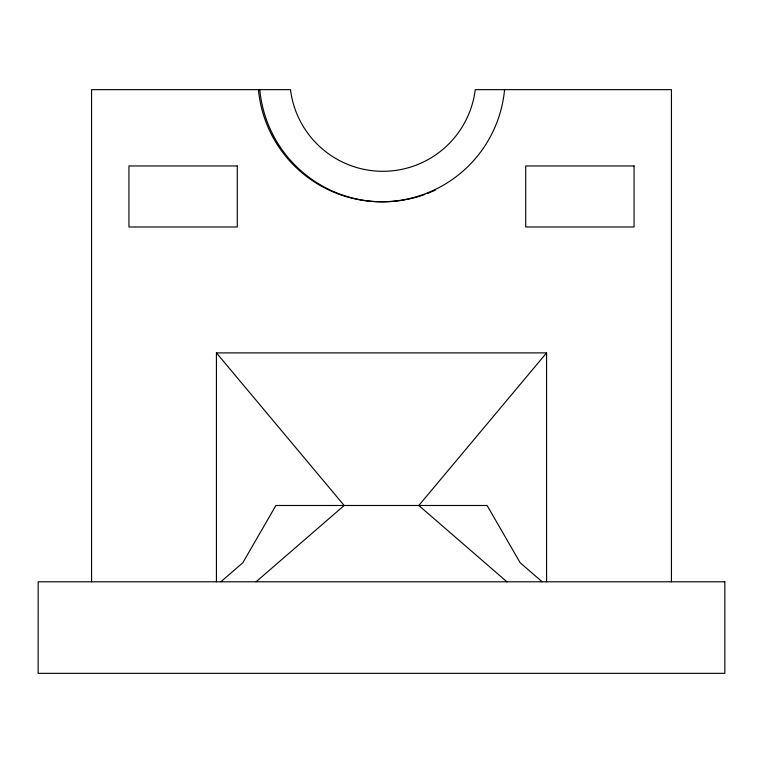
<?xml version="1.0" encoding="UTF-8"?>
<svg xmlns="http://www.w3.org/2000/svg" width="763" height="763" viewBox="0 0 763 763"><rect width="100%" height="100%" fill="white"/><g stroke="black" fill="none" stroke-linecap="round" stroke-linejoin="round"><path stroke-width="1.14" d="M216.434 581.788L216.434 352.887L546.566 352.887L418.82 505.488L506.918 581.788M220.841 581.788L242.863 562.712L275.901 505.488L487.099 505.488L520.137 562.712L542.159 581.788M256.082 581.788L344.18 505.488L216.434 352.887M671.44 581.788L671.44 89.653L475.254 89.653A93.086 93.086 0 0 1 290.493 89.653L91.56 89.653L91.56 581.788M546.566 352.887L546.566 581.788M435.387 190.101A123.606 123.606 0 0 1 432.793 191.284M431.915 191.666A123.606 123.606 0 0 1 427.518 193.468M424.838 194.47A123.606 123.606 0 0 1 423.045 195.099M422.149 195.404A123.606 123.606 0 0 1 406.517 199.534M405.582 199.706A123.606 123.606 0 0 1 259.801 89.653M504.572 89.653A123.606 123.606 0 0 1 258.428 89.653M237.293 165.952L128.947 165.952L128.947 226.993L237.293 226.993L237.293 165.952M634.053 165.952L525.707 165.952L525.707 226.993L634.053 226.993L634.053 165.952M724.831 581.788L38.169 581.788L38.15 673.347L724.831 673.347L724.85 581.788"/></g></svg>
